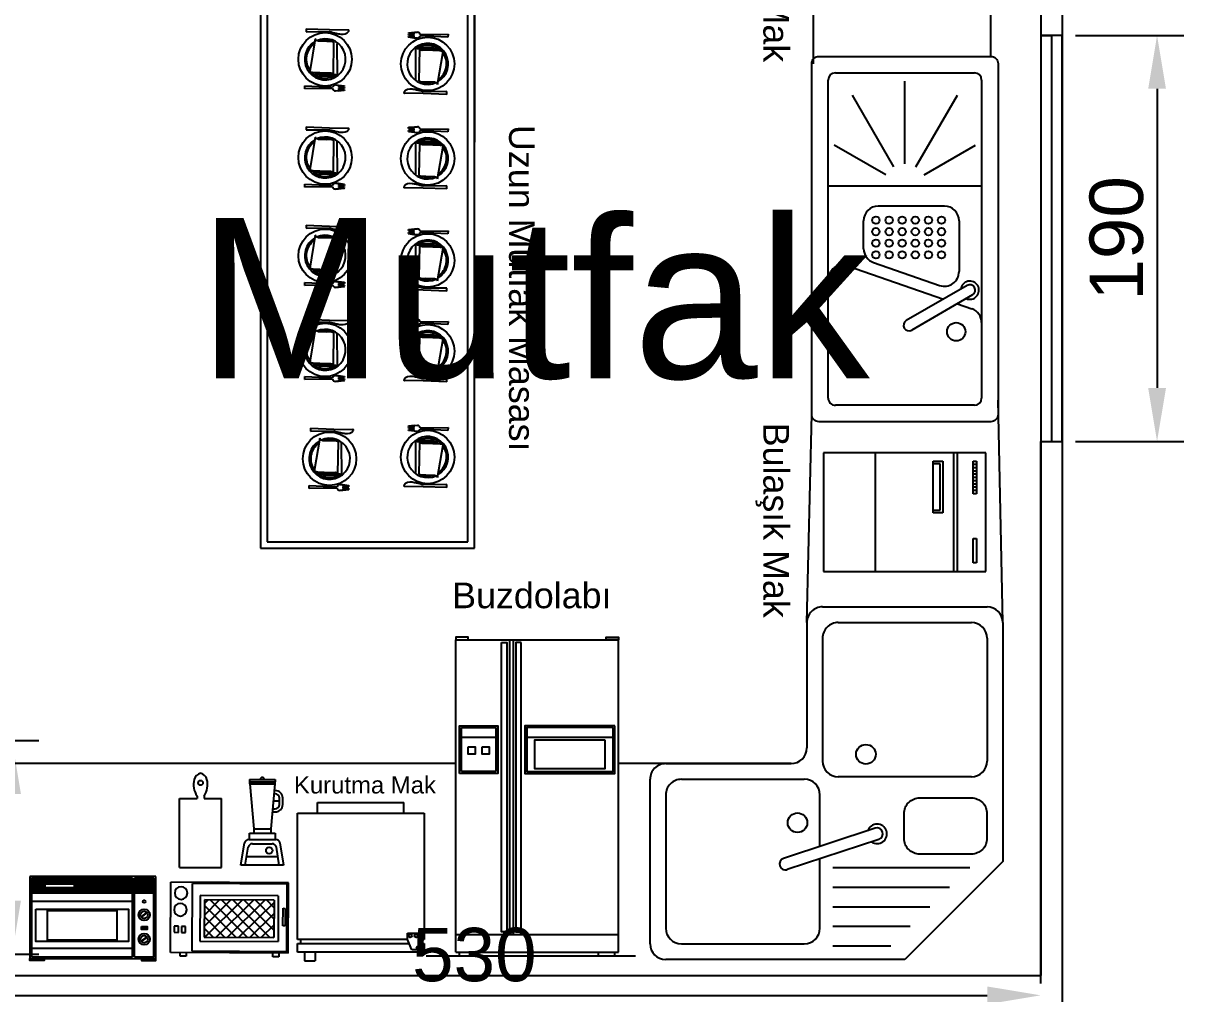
# Model space of a CAD drawing. Header units: millimetres. Extents: x 27207 to 63174, y 4783 to 28482.
# Drawn here: x 52177 to 52720, y 15577 to 16031 of the extents above; entities that cross this region are included whole.
import ezdxf

# ---------------------------------------------------------------- set-up
doc = ezdxf.new("R2010")
doc.units = ezdxf.units.MM
doc.header["$LTSCALE"] = 20
doc.linetypes.add('ACAD_ISO02W100', pattern=[15, 12, -3])
doc.layers.get('Defpoints').update_dxf_attribs({"color": 5})
for name, color, linetype in [('İsimler', 2, 'Continuous'), ('malzemeler', 8, 'Continuous'), ('SANTEH', 5, 'Continuous')]:
    doc.layers.add(name, color=color, linetype=linetype)
doc.layers.add('Uzunluklar', color=4, linetype='Continuous', lineweight=211)
doc.styles.add('Arial_3', font='Arial Unicode MS.ttf', dxfattribs={"height": 3})
doc.styles.get("Standard").update_dxf_attribs({"font": 'Arial Unicode MS.ttf'})
doc.dimstyles.new('Decimal-25', dxfattribs={"dimscale": 10, "dimtxt": 2.5, "dimasz": 2.5, "dimexe": 1.25, "dimexo": 0.625, "dimtad": 1, "dimtxsty": 'Standard', "dimcen": 2.5, "dimadec": 0, "dimazin": 0, "dimtfac": 1, "dimtmove": 0, "dimatfit": 3, "dimfxl": 1, "dimarcsym": 0})

# ---------------------------------------------------------------- blocks, each defined once
blk = doc.blocks.new('*D122')
at = {"layer": 'Defpoints', "color": 0, "linetype": 'ACAD_ISO02W100', "ltscale": 70, "transparency": 16777216}
for p in [(52662.91, 16025.07), (52662.91, 15835.07), (52707.37, 15835.07)]:
    blk.add_point(p, dxfattribs=at)
at = {"layer": 'Uzunluklar', "color": 0, "linetype": 'ACAD_ISO02W100', "lineweight": -2, "ltscale": 70, "transparency": 16777216}
for p, q in [((52669.16, 16025.07), (52719.87, 16025.07)), ((52707.37, 16000.07), (52707.37, 15860.07)), ((52669.16, 15835.07), (52719.87, 15835.07))]:
    blk.add_line(p, q, dxfattribs=at)
at = {"layer": 'Uzunluklar', "color": 0, "linetype": 'ACAD_ISO02W100', "ltscale": 70, "transparency": 16777216}
for points in [[(52703.21, 16000.07), (52711.54, 16000.07), (52707.37, 16025.07)], [(52703.21, 15860.07), (52711.54, 15860.07), (52707.37, 15835.07)]]:
    blk.add_solid(points, dxfattribs=at)
at = {"layer": 'Uzunluklar', "color": 0, "linetype": 'ACAD_ISO02W100', "lineweight": 50, "ltscale": 70, "transparency": 16777216, "insert": (52688.45, 15930.07), "char_height": 25, "attachment_point": 5, "rotation": 90}
blk.add_mtext('190', dxfattribs=at)
blk = doc.blocks.new('*D113')
at = {"layer": 'Defpoints', "color": 0, "linetype": 'ACAD_ISO02W100', "ltscale": 70, "transparency": 16777216}
for p in [(52122.91, 15695.07), (52122.91, 15595.07), (52171.58, 15595.07)]:
    blk.add_point(p, dxfattribs=at)
at = {"layer": 'Uzunluklar', "color": 0, "linetype": 'ACAD_ISO02W100', "lineweight": -2, "ltscale": 70, "transparency": 16777216}
for p, q in [((52129.16, 15695.07), (52184.08, 15695.07)), ((52171.58, 15670.07), (52171.58, 15620.07)), ((52129.16, 15595.07), (52184.08, 15595.07))]:
    blk.add_line(p, q, dxfattribs=at)
at = {"layer": 'Uzunluklar', "color": 0, "linetype": 'ACAD_ISO02W100', "ltscale": 70, "transparency": 16777216}
for points in [[(52167.41, 15670.07), (52175.75, 15670.07), (52171.58, 15695.07)], [(52167.41, 15620.07), (52175.75, 15620.07), (52171.58, 15595.07)]]:
    blk.add_solid(points, dxfattribs=at)
at = {"layer": 'Uzunluklar', "color": 0, "linetype": 'ACAD_ISO02W100', "lineweight": 50, "ltscale": 70, "transparency": 16777216, "insert": (52152.66, 15645.07), "char_height": 25, "attachment_point": 5, "rotation": 90}
blk.add_mtext('100', dxfattribs=at)
blk = doc.blocks.new('*D127')
at = {"layer": 'Defpoints', "color": 0, "linetype": 'ACAD_ISO02W100', "ltscale": 70, "transparency": 16777216}
for p in [(52122.91, 15575.07), (52652.91, 15575.82), (52652.91, 15575.07)]:
    blk.add_point(p, dxfattribs=at)
at = {"layer": 'Uzunluklar', "color": 0, "linetype": 'ACAD_ISO02W100', "lineweight": -2, "ltscale": 70, "transparency": 16777216}
for p, q in [((52122.91, 15581.32), (52122.91, 15588.32)), ((52652.91, 15581.32), (52652.91, 15588.32)), ((52147.91, 15575.82), (52627.91, 15575.82))]:
    blk.add_line(p, q, dxfattribs=at)
at = {"layer": 'Uzunluklar', "color": 0, "linetype": 'ACAD_ISO02W100', "ltscale": 70, "transparency": 16777216}
for points in [[(52147.91, 15579.98), (52147.91, 15571.65), (52122.91, 15575.82)], [(52627.91, 15579.98), (52627.91, 15571.65), (52652.91, 15575.82)]]:
    blk.add_solid(points, dxfattribs=at)
at = {"layer": 'Uzunluklar', "color": 0, "linetype": 'ACAD_ISO02W100', "lineweight": 50, "ltscale": 70, "transparency": 16777216, "insert": (52387.91, 15594.74), "char_height": 25, "attachment_point": 5}
blk.add_mtext('530', dxfattribs=at)
blk = doc.blocks.new('s_18')
at = {"layer": 'SANTEH'}
for p, q in [((-935, 210), (-645, 210)), ((-675.3, 52.5), (-756.8, 193.6)), ((-645, 210), (-645, -210)), ((-645, 210), (-65, 210)), ((-955, -190), (-955, 190)), ((-373, 170.1), (-276.9, 3.8)), ((-347, 185.1), (-251, 18.8)), ((-323, 143.5), (-309.3, 183.1)), ((-45, 190), (-45, -190)), ((-697.5, 30.3), (-893.8, 143.7)), ((-550, 148.1), (-411, 148.1)), ((-590, 108.1), (-590, -72.9)), ((-426.7, -156.9), (-335.9, 106)), ((-435.7, -86), (-373.2, 95)), ((-705.6, 0), (-932.3, 0)), ((-697.5, -30.3), (-893.8, -143.7)), ((-675.3, -52.5), (-756.8, -193.6)), ((-473.5, -112.9), (-550, -112.9)), ((-645, -210), (-935, -210)), ((-65, -210), (-645, -210))]:
    blk.add_line(p, q, dxfattribs=at)
blk.add_lwpolyline([(-1000, -235), (-1000, 235, -0.414214), (-980, 255), (-20, 255, -0.414214), (0, 235), (0, -235, -0.414214), (-20, -255), (-980, -255, -0.414214)], format="xyb", close=True, dxfattribs=at)
for centre, radius in [((-246.3, 140.4), 25), ((-551.8, 100.3), 10.1), ((-520.2, 100.3), 10.1), ((-488.5, 100.3), 10.1), ((-456.9, 100.3), 10.1), ((-551.8, 64.4), 10.1), ((-520.2, 64.4), 10.1), ((-488.5, 64.4), 10.1), ((-456.9, 64.4), 10.1), ((-551.8, 28.5), 10.1), ((-520.2, 28.5), 10.1), ((-488.5, 28.5), 10.1), ((-456.9, 28.5), 10.1), ((-551.8, -7.4), 10.1), ((-520.2, -7.4), 10.1), ((-488.5, -7.4), 10.1), ((-456.9, -7.4), 10.1), ((-551.8, -43.3), 10.1), ((-520.2, -43.3), 10.1), ((-488.5, -43.3), 10.1), ((-456.9, -43.3), 10.1), ((-551.8, -79.3), 10.1), ((-520.2, -79.3), 10.1), ((-488.5, -79.3), 10.1), ((-456.9, -79.3), 10.1)]:
    blk.add_circle(centre, radius, dxfattribs=at)
for centre, radius, start, end in [((-935, 190), 20, 90, 180), ((-360, 177.6), 25, 336.8699, 263.1301), ((-360, 177.6), 15, 30, 210), ((-271.5, 170), 40, 90, 160.9534), ((-65, 190), 20, 0, 90), ((-550, 108.1), 40, 90, 180), ((-411, 108.1), 40, 340.9534, 90), ((-263.9, 11.3), 15, 210, 30), ((-550, -72.9), 40, 180, 270), ((-473.5, -72.9), 40, 270, 340.9534), ((-388.9, -170), 40, 160.9534, 270), ((-935, -190), 20, 180, 270), ((-65, -190), 20, 270, 0)]:
    blk.add_arc(centre, radius, start, end, dxfattribs=at)
blk = doc.blocks.new('s_21')
at = {"layer": 'SANTEH'}
for p, q in [((-250, -250), (0, 0)), ((0, 0), (610, 0)), ((183.4, -34.9), (35.9, -34.9)), ((570, -40), (256.5, -40)), ((650, -40), (650, -460)), ((183.4, -84.9), (-14.1, -84.9)), ((216.5, -80), (216.5, -256.9)), ((610, -420), (610, -80)), ((183.4, -134.9), (-64.1, -134.9)), ((183.4, -184.9), (-114.1, -184.9)), ((183.4, -234.9), (-165.9, -234.9)), ((66.1, -306.6), (300, -229.4)), ((-250, -860), (-250, -250)), ((75.5, -335), (309.4, -257.9)), ((216.5, -288.5), (216.5, -420)), ((-170, -466.5), (170, -466.5)), ((570, -460), (256.5, -460)), ((610, -500), (290, -500)), ((290, -500), (610, -500)), ((-210, -820), (-210, -506.5)), ((210, -820), (210, -506.5)), ((250, -860), (250, -540)), ((170, -860), (-170, -860)), ((210, -900), (-210, -900))]:
    blk.add_line(p, q, dxfattribs=at)
blk.add_lwpolyline([(-209.7, -372.5), (-209.7, -309, -0.414214), (-169.7, -269), (-38.2, -269, -0.414214), (1.8, -309), (1.8, -372.5, -0.414214), (-38.2, -412.5), (-169.7, -412.5, -0.414214)], format="xyb", close=True, dxfattribs=at)
for centre in [(273.8, -349.2), (99.2, -523.8)]:
    blk.add_circle(centre, 25, dxfattribs=at)
for centre, radius, start, end in [((610, -40), 40, 0, 90), ((256.5, -80), 40, 90, 180), ((570, -80), 40, 0, 90), ((304.7, -243.6), 15, 288.2598, 108.2598), ((70.8, -320.8), 25, 55.1297, 341.3899), ((70.8, -320.8), 15, 108.2598, 288.2598), ((256.5, -420), 40, 180, 270), ((570, -420), 40, 270, 0), ((-170, -506.5), 40, 90, 180), ((170, -506.5), 40, 0, 90), ((610, -460), 40, 270, 0), ((290, -540), 40, 90, 180), ((-170, -820), 40, 180, 270), ((170, -820), 40, 270, 0), ((-210, -860), 40, 180, 270), ((210, -860), 40, 270, 0)]:
    blk.add_arc(centre, radius, start, end, dxfattribs=at)
blk = doc.blocks.new('29')
at = {"color": 0}
for p, q in [((4993.6, 13466.49), (5048.6, 13466.49)), ((4993.6, 13433.56), (4993.6, 13466.49)), ((4994.2, 13465.89), (5038.54, 13465.89)), ((4994.2, 13434.17), (4994.2, 13465.89)), ((5038.54, 13434.17), (5038.54, 13465.89)), ((5048.6, 13433.56), (5048.6, 13466.49)), ((4998.3, 13460.29), (5034.85, 13460.29)), ((4998.3, 13460.29), (4998.3, 13438.89)), ((5000.3, 13444.29), (5014.29, 13458.29)), ((5000.3, 13449.59), (5008.99, 13458.29)), ((5000.3, 13454.9), (5003.69, 13458.29)), ((5000.3, 13458.29), (5032.85, 13458.29)), ((5000.3, 13458.29), (5000.3, 13440.89)), ((5016.63, 13440.89), (5000.3, 13457.23)), ((5002.2, 13440.89), (5019.6, 13458.29)), ((5021.94, 13440.89), (5004.54, 13458.29)), ((5007.51, 13440.89), (5024.9, 13458.29)), ((5027.24, 13440.89), (5009.85, 13458.29)), ((5012.81, 13440.89), (5030.2, 13458.29)), ((5032.54, 13440.89), (5015.15, 13458.29)), ((5032.85, 13445.89), (5020.45, 13458.29)), ((5032.85, 13451.19), (5025.76, 13458.29)), ((5032.85, 13456.5), (5031.06, 13458.29)), ((5032.85, 13458.29), (5032.85, 13440.89)), ((5034.85, 13460.29), (5034.85, 13438.89)), ((4996.07, 13454.5), (4995.02, 13454.5)), ((4995.02, 13454.5), (4995.02, 13446.32)), ((4996.07, 13446.32), (4996.07, 13454.5)), ((5011.33, 13440.89), (5000.3, 13451.93)), ((5018.11, 13440.89), (5032.85, 13455.63)), ((4995.02, 13446.32), (4996.07, 13446.32)), ((5006.03, 13440.89), (5000.3, 13446.62)), ((5023.42, 13440.89), (5032.85, 13450.33)), ((5000.72, 13440.89), (5000.3, 13441.32)), ((5032.85, 13440.89), (5000.3, 13440.89)), ((5028.72, 13440.89), (5032.85, 13445.02)), ((5041.59, 13445.83), (5043.59, 13445.83)), ((5041.59, 13443.02), (5041.59, 13445.83)), ((5043.59, 13443.02), (5041.59, 13443.02)), ((5043.59, 13445.83), (5043.59, 13443.02)), ((5044.99, 13443.02), (5044.99, 13445.83)), ((5044.99, 13445.83), (5046.99, 13445.83)), ((5046.99, 13443.02), (5044.99, 13443.02)), ((5046.99, 13445.83), (5046.99, 13443.02)), ((5034.85, 13438.89), (4998.3, 13438.89)), ((4993.6, 13433.56), (5048.6, 13433.56)), ((4994.2, 13434.17), (5038.54, 13434.17)), ((4997.91, 13433.46), (4997.91, 13431.82)), ((4997.91, 13431.82), (5000.74, 13431.82)), ((5000.74, 13431.82), (5000.74, 13433.46)), ((5041.3, 13433.46), (5041.3, 13431.82)), ((5041.3, 13431.82), (5044.13, 13431.82)), ((5044.13, 13431.82), (5044.13, 13433.46))]:
    blk.add_line(p, q, dxfattribs=at)
for centre in [(5043.81, 13461.38), (5044.09, 13453.61)]:
    blk.add_circle(centre, 2.95, dxfattribs=at)
blk = doc.blocks.new('3')
at = {"color": 0}
for p, q in [((4306.79, 13825), (4306.79, 13737.05)), ((4371.28, 13825), (4306.79, 13825)), ((4371.28, 13737.05), (4371.28, 13825)), ((4311.48, 13818.22), (4311.48, 13819.98)), ((4311.48, 13819.98), (4313.24, 13819.98)), ((4313.24, 13818.22), (4311.48, 13818.22)), ((4313.24, 13819.98), (4315, 13819.98)), ((4313.24, 13819.98), (4313.24, 13818.22)), ((4315, 13818.22), (4313.24, 13818.22)), ((4315, 13819.98), (4316.76, 13819.98)), ((4315, 13819.98), (4315, 13818.22)), ((4316.76, 13818.22), (4315, 13818.22)), ((4316.76, 13819.98), (4318.52, 13819.98)), ((4316.76, 13819.98), (4316.76, 13818.22)), ((4318.52, 13818.22), (4316.76, 13818.22)), ((4318.52, 13819.98), (4320.28, 13819.98)), ((4318.52, 13819.98), (4318.52, 13818.22)), ((4320.28, 13818.22), (4318.52, 13818.22)), ((4320.28, 13819.98), (4322.03, 13819.98)), ((4320.28, 13819.98), (4320.28, 13818.22)), ((4322.03, 13818.22), (4320.28, 13818.22)), ((4322.03, 13819.98), (4323.79, 13819.98)), ((4322.03, 13819.98), (4322.03, 13818.22)), ((4323.79, 13818.22), (4322.03, 13818.22)), ((4323.79, 13819.98), (4325.55, 13819.98)), ((4323.79, 13819.98), (4323.79, 13818.22)), ((4325.55, 13818.22), (4323.79, 13818.22)), ((4325.55, 13819.98), (4327.31, 13819.98)), ((4325.55, 13819.98), (4325.55, 13818.22)), ((4327.31, 13818.22), (4325.55, 13818.22)), ((4327.31, 13819.98), (4329.07, 13819.98)), ((4327.31, 13819.98), (4327.31, 13818.22)), ((4329.07, 13818.22), (4327.31, 13818.22)), ((4329.07, 13819.98), (4329.07, 13818.22)), ((4353.29, 13818.22), (4353.29, 13819.98)), ((4353.29, 13819.98), (4366.59, 13819.98)), ((4366.59, 13818.22), (4353.29, 13818.22)), ((4366.59, 13819.98), (4366.59, 13818.22)), ((4371.28, 13809.75), (4306.79, 13809.75)), ((4371.28, 13807.64), (4306.79, 13807.64)), ((4311.48, 13796.5), (4311.48, 13801.78)), ((4311.48, 13801.78), (4339.47, 13801.78)), ((4312.89, 13800.37), (4312.89, 13796.5)), ((4338.06, 13800.37), (4312.89, 13800.37)), ((4338.06, 13796.5), (4338.06, 13800.37)), ((4339.47, 13801.78), (4339.47, 13796.5)), ((4339.47, 13796.5), (4311.48, 13796.5)), ((4371.28, 13765.2), (4306.79, 13765.2)), ((4306.79, 13737.05), (4371.28, 13737.05))]:
    blk.add_line(p, q, dxfattribs=at)
blk = doc.blocks.new('7')
at = {"color": 0}
for p, q in [((4545.85, 14047.67), (4636.65, 14047.67)), ((4545.85, 13873.04), (4545.85, 14047.67)), ((4575.8, 14047.67), (4575.8, 13883.04)), ((4577.8, 14047.67), (4577.8, 13883.04)), ((4636.65, 13873.04), (4636.65, 14047.67)), ((4548.85, 13998.66), (4568.22, 13998.66)), ((4548.85, 13974.04), (4548.85, 13998.66)), ((4568.22, 13998.66), (4568.22, 13974.04)), ((4548.85, 13993.2), (4568.22, 13993.2)), ((4585.39, 13993.2), (4633.65, 13993.2)), ((4568.22, 13974.04), (4548.85, 13974.04)), ((4545.85, 13883.04), (4636.65, 13883.04)), ((4545.85, 13873.04), (4636.65, 13873.04)), ((4547.85, 13871.04), (4547.85, 13873.04)), ((4556.94, 13871.04), (4556.94, 13873.04)), ((4625.56, 13871.04), (4625.56, 13873.04)), ((4634.65, 13871.04), (4634.65, 13873.04)), ((4529.28, 13871.04), (4646.15, 13871.04)), ((4547.85, 13871.04), (4556.94, 13871.04)), ((4625.56, 13871.04), (4634.65, 13871.04))]:
    blk.add_line(p, q, dxfattribs=at)
for points in [[(4545.85, 14047.67), (4552.73, 14047.67), (4552.73, 14049.18), (4545.85, 14049.18)], [(4636.65, 14047.67), (4629.77, 14047.67), (4629.77, 14049.18), (4636.65, 14049.18)], [(4571.22, 14046.31), (4574.26, 14046.31), (4574.26, 13884.52), (4571.22, 13884.52)], [(4582.39, 14046.31), (4579.35, 14046.31), (4579.35, 13884.52), (4582.39, 13884.52)], [(4547.85, 13973.04), (4547.85, 13999.66), (4569.22, 13999.66), (4569.22, 13973.04)], [(4634.65, 13999.66), (4584.39, 13999.66), (4584.39, 13973.04), (4634.65, 13973.04)], [(4633.65, 13998.66), (4585.39, 13998.66), (4585.39, 13974.04), (4633.65, 13974.04)], [(4629.24, 13991.57), (4589.8, 13991.57), (4589.8, 13975.77), (4629.24, 13975.77)], [(4552.72, 13987.81), (4556.6, 13987.81), (4556.6, 13983.82), (4552.72, 13983.82)], [(4560.47, 13987.81), (4564.35, 13987.81), (4564.35, 13983.82), (4560.47, 13983.82)]]:
    blk.add_lwpolyline(points, close=True, dxfattribs=at)
blk = doc.blocks.new('28')
at = {"color": 0}
for p, q in [((5004.39, 13558.66), (5044.89, 13558.66)), ((5004.39, 13553.78), (5004.39, 13558.66)), ((5044.89, 13553.78), (5044.89, 13558.66)), ((4995.01, 13494.68), (4995.01, 13553.78)), ((4995.01, 13553.78), (5054.26, 13553.78)), ((5054.26, 13553.78), (5054.26, 13494.68)), ((5046.59, 13494.68), (5046.59, 13497.58)), ((5046.59, 13497.58), (5051.59, 13497.58)), ((5051.59, 13497.58), (5051.59, 13491.8)), ((5046.59, 13494.68), (4995.01, 13494.68)), ((4995.01, 13488.68), (4995.01, 13492.68)), ((4995.01, 13492.68), (5047.41, 13492.68)), ((4996.69, 13492.68), (4996.69, 13494.68)), ((5048.59, 13489.8), (5046.59, 13494.68)), ((5051.59, 13489.8), (5048.59, 13489.8)), ((5054.26, 13494.68), (5051.59, 13494.68)), ((5051.59, 13492.68), (5054.26, 13492.68)), ((5054.26, 13492.68), (5054.26, 13488.68)), ((5054.26, 13488.68), (4995.01, 13488.68)), ((4998.35, 13488.68), (4998.35, 13484.68)), ((4998.35, 13484.68), (5003.35, 13484.68)), ((5003.35, 13488.68), (5003.35, 13484.68))]:
    blk.add_line(p, q, dxfattribs=at)
for centre in [(5047.85, 13496.31), (5050.52, 13496.31), (5051.52, 13490.8)]:
    blk.add_circle(centre, 0.723, dxfattribs=at)
blk.add_arc((5051.59, 13490.8), 1, 270, 90, dxfattribs=at)
blk = doc.blocks.new('54')
at = {"color": 0}
for p, q in [((5158.06, 13762.64), (5170.06, 13762.64)), ((5158.06, 13762.64), (5158.06, 13761.64)), ((5158.06, 13761.64), (5170.06, 13761.64)), ((5158.15, 13761.64), (5158.15, 13760.64)), ((5169.97, 13761.64), (5169.97, 13760.64)), ((5170.06, 13762.64), (5170.06, 13761.64)), ((5158.15, 13760.64), (5169.97, 13760.64)), ((5158.23, 13760.64), (5160.06, 13739.64)), ((5169.89, 13760.64), (5168.06, 13739.64)), ((5170.11, 13757.5), (5169.61, 13757.5)), ((5170.11, 13756), (5169.61, 13756)), ((5169.19, 13752.64), (5172.11, 13752.64)), ((5172.11, 13751), (5172.11, 13754)), ((5173.61, 13751), (5173.61, 13754)), ((5168.74, 13749), (5170.11, 13749)), ((5168.74, 13747.5), (5170.11, 13747.5)), ((5160.06, 13739.64), (5160.06, 13737.64)), ((5160.06, 13739.64), (5168.06, 13739.64)), ((5168.06, 13739.64), (5168.06, 13737.64)), ((5157.75, 13734.64), (5170.37, 13734.64)), ((5158.06, 13737.64), (5170.06, 13737.64)), ((5158.06, 13734.64), (5158.06, 13737.64)), ((5170.06, 13737.64), (5170.06, 13734.64)), ((5154.06, 13722.64), (5155.78, 13732.97)), ((5156.09, 13722.64), (5157.48, 13730.97)), ((5159.45, 13732.64), (5168.67, 13732.64)), ((5172.03, 13722.64), (5170.64, 13730.97)), ((5172.34, 13732.97), (5174.06, 13722.64)), ((5156.75, 13726.64), (5171.37, 13726.64)), ((5174.06, 13722.64), (5154.06, 13722.64))]:
    blk.add_line(p, q, dxfattribs=at)
blk.add_circle((5167.31, 13729.45), 1.5, dxfattribs=at)
for centre, radius, start, end in [((5164.06, 13762.64), 1, 0, 180), ((5170.11, 13754), 3.5, 0, 90), ((5170.11, 13754), 2, 0, 90), ((5170.11, 13751), 3.5, 270, 0), ((5170.11, 13751), 2, 270, 0), ((5157.75, 13732.64), 2, 90, 170.5377), ((5170.37, 13732.64), 2, 9.4623, 90), ((5159.45, 13730.64), 2, 90, 170.5377), ((5168.67, 13730.64), 2, 9.4623, 90)]:
    blk.add_arc(centre, radius, start, end, dxfattribs=at)
blk = doc.blocks.new('56')
at = {"color": 0, "ltscale": 0.1}
for p, q in [((5150.53, 13603.61), (5150.69, 13612.46)), ((5176.48, 13607.83), (5176.87, 13610.56)), ((5176.87, 13610.56), (5177.07, 13610.56)), ((5177.07, 13610.56), (5177.02, 13607.83)), ((5177.35, 13607.82), (5177.47, 13610.55)), ((5177.47, 13610.55), (5177.63, 13610.55)), ((5177.63, 13610.55), (5177.71, 13607.81)), ((5178.05, 13607.81), (5178.23, 13610.54)), ((5178.23, 13610.54), (5178.38, 13610.54)), ((5178.38, 13610.54), (5178.41, 13607.8)), ((5178.74, 13607.8), (5178.79, 13610.53)), ((5178.79, 13610.53), (5178.99, 13610.52)), ((5178.99, 13610.52), (5179.28, 13607.78)), ((5150.13, 13592.62), (5150.53, 13603.61)), ((5151.53, 13592.59), (5151.43, 13603.59)), ((5156.45, 13605.68), (5156.06, 13604.4)), ((5156.06, 13604.4), (5156.11, 13602.41)), ((5171.31, 13605.42), (5156.45, 13605.68)), ((5157.17, 13607.05), (5172.04, 13607.16)), ((5171.31, 13605.42), (5170.92, 13604.13)), ((5170.92, 13604.13), (5170.98, 13602.14)), ((5171.49, 13604.81), (5171.31, 13605.42)), ((5171.45, 13602.82), (5171.49, 13604.81)), ((5172.04, 13607.16), (5171.7, 13606.33)), ((5171.7, 13606.33), (5171.7, 13603.88)), ((5171.7, 13603.88), (5171.89, 13601.56)), ((5172.29, 13605.58), (5172.04, 13607.16)), ((5172.12, 13601.42), (5172.29, 13605.58)), ((5176.45, 13606.38), (5176.48, 13607.83)), ((5176.89, 13592.06), (5177.53, 13605.05)), ((5177.02, 13607.83), (5177.35, 13607.82)), ((5177.71, 13607.81), (5178.05, 13607.81)), ((5178.13, 13605.04), (5178.29, 13592.03)), ((5178.41, 13607.8), (5178.74, 13607.8)), ((5179.28, 13607.78), (5179.25, 13606.33)), ((5156, 13598.36), (5155.61, 13597.31)), ((5156.11, 13602.41), (5155.97, 13599.35)), ((5155.97, 13599.35), (5156, 13598.36)), ((5170.98, 13602.14), (5170.83, 13599.08)), ((5170.83, 13599.08), (5170.83, 13596.63)), ((5171.27, 13600.37), (5171.45, 13602.82)), ((5171.27, 13597.64), (5171.27, 13600.37)), ((5171.8, 13598.97), (5171.43, 13596.67)), ((5171.89, 13601.56), (5171.8, 13598.97)), ((5172.25, 13598.41), (5172.12, 13601.42)), ((5150.13, 13592.62), (5151.53, 13592.59)), ((5155.61, 13597.31), (5154.86, 13596.95)), ((5154.86, 13596.95), (5170.19, 13594.38)), ((5170.43, 13594.74), (5170.19, 13594.38)), ((5170.83, 13596.63), (5170.43, 13594.74)), ((5171.43, 13596.67), (5171.27, 13597.64)), ((5178.29, 13592.03), (5176.89, 13592.06))]:
    blk.add_line(p, q, dxfattribs=at)
blk.add_circle((5164.43, 13601.55), 12.5, dxfattribs=at)
for centre, radius, start, end in [((5164.43, 13601.55), 9.6, 210.0691, 204.6397), ((5164.43, 13601.55), 8.84, 160.4674, 197.1854), ((5164.43, 13601.55), 8.84, 313.495, 27.238), ((5177.97, 13606.51), 1.53, 184.916, 253.082), ((5177.74, 13606.51), 1.53, 284.8462, 353.0122), ((5164.43, 13601.55), 8.84, 214.2938, 306.6254)]:
    blk.add_arc(centre, radius, start, end, dxfattribs=at)
at = {"color": 0, "ltscale": 0.1, "end_tangent": (-13.310482, -99.110197)}
blk.add_spline([(5151.43, 13603.59), (5152.2, 13606.72), (5152.59, 13608.87), (5151.24, 13612.61), (5150.89, 13612.7), (5150.69, 13612.46)], degree=3, dxfattribs=at)
blk = doc.blocks.new('55')
at = {"color": 0}
for p, q in [((5161.61, 13679.64), (5161.61, 13678.5)), ((5164.86, 13679.64), (5164.86, 13678.5)), ((5153.39, 13678.5), (5161.61, 13678.5)), ((5153.39, 13646.21), (5153.39, 13678.5)), ((5164.86, 13678.5), (5173.08, 13678.5)), ((5173.08, 13646.21), (5173.08, 13678.5)), ((5153.39, 13646.21), (5173.08, 13646.21))]:
    blk.add_line(p, q, dxfattribs=at)
blk.add_circle((5163.23, 13685.85), 1.13, dxfattribs=at)
for centre, radius, start, end in [((5164, 13686.5), 3.89, 101.3978, 165.721), ((5162.47, 13686.5), 3.89, 14.279, 78.6022), ((5169.58, 13685.08), 9.64, 165.721, 214.2949), ((5156.89, 13685.08), 9.64, 325.7051, 14.279)]:
    blk.add_arc(centre, radius, start, end, dxfattribs=at)
blk = doc.blocks.new('34')
at = {"color": 0}
for p, q in [((4817.54, 13650.45), (4817.54, 13611.95)), ((4876.54, 13650.45), (4817.54, 13650.45)), ((4818.4, 13649.6), (4818.4, 13612.81)), ((4865.69, 13649.6), (4818.4, 13649.6)), ((4824.4, 13647.34), (4824.74, 13647)), ((4838.36, 13647), (4838.7, 13647.34)), ((4865.69, 13612.81), (4865.69, 13649.6)), ((4866.54, 13612.81), (4866.54, 13649.6)), ((4875.69, 13649.6), (4866.54, 13649.6)), ((4875.69, 13612.81), (4875.69, 13649.6)), ((4876.54, 13611.95), (4876.54, 13650.45)), ((4865.69, 13642.6), (4818.4, 13642.6)), ((4824.74, 13645.1), (4824.4, 13644.76)), ((4838.36, 13645.1), (4838.7, 13644.76)), ((4875.69, 13642.6), (4866.54, 13642.6)), ((4865.69, 13638.63), (4818.4, 13638.63)), ((4818.4, 13616.78), (4865.69, 13616.78)), ((4817.54, 13611.95), (4876.54, 13611.95)), ((4818.4, 13612.81), (4865.69, 13612.81)), ((4866.54, 13612.81), (4875.69, 13612.81))]:
    blk.add_line(p, q, dxfattribs=at)
for points in [[(4818.68, 13648.84), (4865.69, 13648.84)], [(4865.69, 13647.76), (4818.68, 13647.76), (4818.68, 13648.84)], [(4824.4, 13646.26), (4818.68, 13646.26), (4818.68, 13647.34)], [(4818.68, 13647.34), (4824.4, 13647.34)], [(4838.7, 13647.34), (4865.69, 13647.34)], [(4866.54, 13648.84), (4874.98, 13648.84), (4874.98, 13647.76), (4866.54, 13647.76)], [(4866.54, 13647.34), (4874.98, 13647.34), (4874.98, 13646.26), (4866.54, 13646.26)], [(4818.68, 13645.83), (4824.4, 13645.83)], [(4824.4, 13644.76), (4818.68, 13644.76), (4818.68, 13645.83)], [(4818.68, 13644.33), (4865.69, 13644.33)], [(4865.69, 13643.26), (4818.68, 13643.26), (4818.68, 13644.33)], [(4865.69, 13646.26), (4838.7, 13646.26)], [(4838.7, 13645.83), (4865.69, 13645.83)], [(4865.69, 13644.76), (4838.7, 13644.76)], [(4866.54, 13645.83), (4874.98, 13645.83), (4874.98, 13644.76), (4866.54, 13644.76)], [(4866.54, 13644.33), (4874.98, 13644.33), (4874.98, 13643.26), (4866.54, 13643.26)]]:
    blk.add_lwpolyline(points, dxfattribs=at)
for points in [[(4824.4, 13647.34), (4838.7, 13647.34), (4838.7, 13644.76), (4824.4, 13644.76)], [(4824.74, 13647), (4838.36, 13647), (4838.36, 13645.1), (4824.74, 13645.1)], [(4820.33, 13635.12), (4863.76, 13635.12), (4863.76, 13619.9), (4820.33, 13619.9)], [(4825.85, 13634.47), (4858.24, 13634.47), (4858.24, 13620.54), (4825.85, 13620.54)], [(4870.17, 13631.92), (4870.36, 13631.67), (4872.06, 13633), (4871.87, 13633.25)], [(4869.78, 13626.93), (4872.45, 13626.93), (4872.45, 13625.6), (4869.78, 13625.6)], [(4869.92, 13626.79), (4872.31, 13626.79), (4872.31, 13625.75), (4869.92, 13625.75)], [(4870.07, 13626.64), (4872.16, 13626.64), (4872.16, 13625.89), (4870.07, 13625.89)], [(4870.17, 13620.51), (4870.36, 13620.25), (4872.06, 13621.58), (4871.87, 13621.83)], [(4817.54, 13611.95), (4824.3, 13611.95), (4824.3, 13611.12), (4817.54, 13611.12)], [(4876.54, 13611.95), (4869.79, 13611.95), (4869.79, 13611.12), (4876.54, 13611.12)]]:
    blk.add_lwpolyline(points, close=True, dxfattribs=at)
for centre, radius in [((4871.12, 13638.65), 0.597), ((4871.12, 13632.46), 2.65), ((4871.12, 13632.46), 1.68), ((4871.12, 13621.04), 2.65), ((4871.12, 13621.04), 1.68)]:
    blk.add_circle(centre, radius, dxfattribs=at)

msp = doc.modelspace()

# ---------------------------------------------------------------- linework, layer by layer
for p, q in [((52662.911, 18295.067), (52662.911, 14275.067)), ((52652.911, 16275.067), (52652.911, 15585.067)), ((52662.911, 16025.067), (52652.911, 16025.067)), ((52652.911, 16025.067), (52657.911, 16025.067)), ((52657.911, 16025.067), (52657.911, 15835.067)), ((52662.911, 15835.067), (52662.911, 16025.067)), ((52652.911, 15585.067), (52652.911, 15835.067)), ((52652.911, 15835.067), (52662.911, 15835.067)), ((52122.911, 15585.067), (52652.911, 15585.067))]:
    msp.add_line(p, q)
at = {"ltscale": 75}
for p, q in [((52287.911, 16075.067), (52287.911, 15785.067)), ((52387.911, 15785.067), (52387.911, 16075.067)), ((52387.911, 16075.067), (52387.911, 15975.067)), ((52290.911, 16072.067), (52290.911, 15788.067)), ((52384.911, 15788.067), (52384.911, 16072.067)), ((52387.911, 15785.067), (52387.911, 15885.067)), ((52290.911, 15788.067), (52384.911, 15788.067)), ((52287.911, 15785.067), (52387.911, 15785.067)), ((52287.911, 15785.067), (52387.911, 15785.067))]:
    msp.add_line(p, q, dxfattribs=at)
at = {"layer": 'malzemeler', "ltscale": 75}
for p, q in [((52546.428, 16117.415), (52546.428, 16011.716)), ((52629.564, 16015.274), (52629.564, 16113.776)), ((52635.168, 15750.277), (52632.984, 15854.331)), ((52543.485, 15750.277), (52545.765, 15847.677)), ((52379.315, 15684.265), (52122.911, 15684.265)), ((52477.473, 15684.265), (52455.314, 15684.265))]:
    msp.add_line(p, q, dxfattribs=at)

# ---------------------------------------------------------------- block references
for p, rotation in [((38716.558, 21178.313), 269.9999999999327), ((65967.629, 10847.305), 90), ((38716.558, 21132.359), 269.9999999999327), ((65967.629, 10803.078), 90), ((38716.558, 21086.384), 269.9999999999327), ((65967.629, 10755.314), 90), ((38716.558, 21042.348), 269.9999999999327), ((65967.629, 10712.857), 90), ((38718.615, 20991.369), 269.9999999999327), ((65967.629, 10663.323), 90)]:
    msp.add_blockref('56', p, dxfattribs=dict(at, rotation=rotation))
at = {"layer": 'malzemeler', "ltscale": 75, "rotation": 270}
for name, p, xscale, yscale, zscale in [('s_18', (52589.375, 15844.256), 0.1710177098973654, 0.1710177098973654, 0.1710177098973654), ('3', (40700.358, 19545.258), 0.8626990385208851, 0.8626990385208851, 0.8626990385208851)]:
    msp.add_blockref(name, p, dxfattribs=dict(at, xscale=xscale, yscale=yscale, zscale=zscale))
at = {"layer": 'malzemeler', "color": 8, "ltscale": 75, "xscale": 0.1833668328758726, "yscale": 0.1833668328758726, "zscale": 0.1833668328758726, "rotation": 179.9999999999987}
msp.add_blockref('s_21', (52589.326, 15592.581), dxfattribs=at)
at = {"layer": 'malzemeler', "ltscale": 75, "xscale": 0.8369559980116661, "yscale": 0.8369559980116661, "zscale": 0.8369559980116661}
msp.add_blockref('7', (48574.64, 3984.879), dxfattribs=at)
at = {"layer": 'malzemeler', "ltscale": 75}
for name, p in [('55', (47096.576, 1989.44)), ('54', (47124.627, 1914.155)), ('28', (47310.1, 2107.343)), ('34', (47362.329, 1981.058))]:
    msp.add_blockref(name, p, dxfattribs=at)
at = {"layer": 'malzemeler', "ltscale": 75, "xscale": -1, "rotation": 359.7134224872138}
msp.add_blockref('29', (57227.101, 2137.225), dxfattribs=at)

# ---------------------------------------------------------------- texts
at = {"layer": 'İsimler', "insert": (52258.483, 15939.553), "char_height": 75, "attachment_point": 1, "style": 'Arial_3'}
msp.add_mtext_dynamic_manual_height_columns('Mutfak', width=498.24104, gutter_width=15, heights=[0], dxfattribs=at)
at = {"layer": 'malzemeler', "ltscale": 75, "char_height": 12, "attachment_point": 1, "rotation": 270, "style": 'Arial_3'}
for s, width, insert in [('{\\fArial Unicode MS|b0|i0|c134|p34;Çamaşır Mak}', 135.43178, (52535.145, 16112.186)), ('{\\fArial Unicode MS|b0|i0|c134|p34;Uzun Mutfak }Masası', 189.85415, (52416.172, 15983.121)), ('Bulaşık Mak', 135.43178, (52535.145, 15843.821))]:
    msp.add_mtext_dynamic_manual_height_columns(s, width=width, gutter_width=15, heights=[0], dxfattribs=dict(at, insert=insert))
at = {"layer": 'malzemeler', "ltscale": 75, "attachment_point": 1, "style": 'Arial_3'}
for s, insert, char_height in [('Buzdolabı', (52377.54, 15768.996), 12), ('{\\fArial Unicode MS|b0|i0|c134|p34;Kurutma Mak}', (52303.511, 15678.292), 8)]:
    msp.add_mtext_dynamic_manual_height_columns(s, width=135.43178, gutter_width=15, heights=[0], dxfattribs=dict(at, insert=insert, char_height=char_height))

# ---------------------------------------------------------------- dimensions: what is measured, and where the dimension line sits
at = {"layer": 'Uzunluklar', "linetype": 'ACAD_ISO02W100', "lineweight": 50, "ltscale": 70}
dim = msp.add_aligned_dim(p1=(52662.911, 16025.067), p2=(52662.911, 15835.067), distance=44.462, dimstyle='Decimal-25', dxfattribs=at)
dim.commit()
dim.dimension.update_dxf_attribs({"geometry": '*D122', "text_midpoint": (52688.452, 15930.067)})
dim = msp.add_linear_dim(base=(52171.581, 15595.067), p1=(52122.911, 15695.067), p2=(52122.911, 15595.067), angle=90, dimstyle='Decimal-25', dxfattribs=at)
dim.commit()
dim.dimension.update_dxf_attribs({"geometry": '*D113', "text_midpoint": (52152.661, 15645.067)})
dim = msp.add_linear_dim(base=(52652.911, 15575.817), p1=(52122.911, 15575.067), p2=(52652.911, 15575.067), dimstyle='Decimal-25', dxfattribs=at)
dim.commit()
dim.dimension.update_dxf_attribs({"geometry": '*D127', "text_midpoint": (52387.911, 15575.817), "dimtype": 160})

doc.saveas('drawing.dxf')
